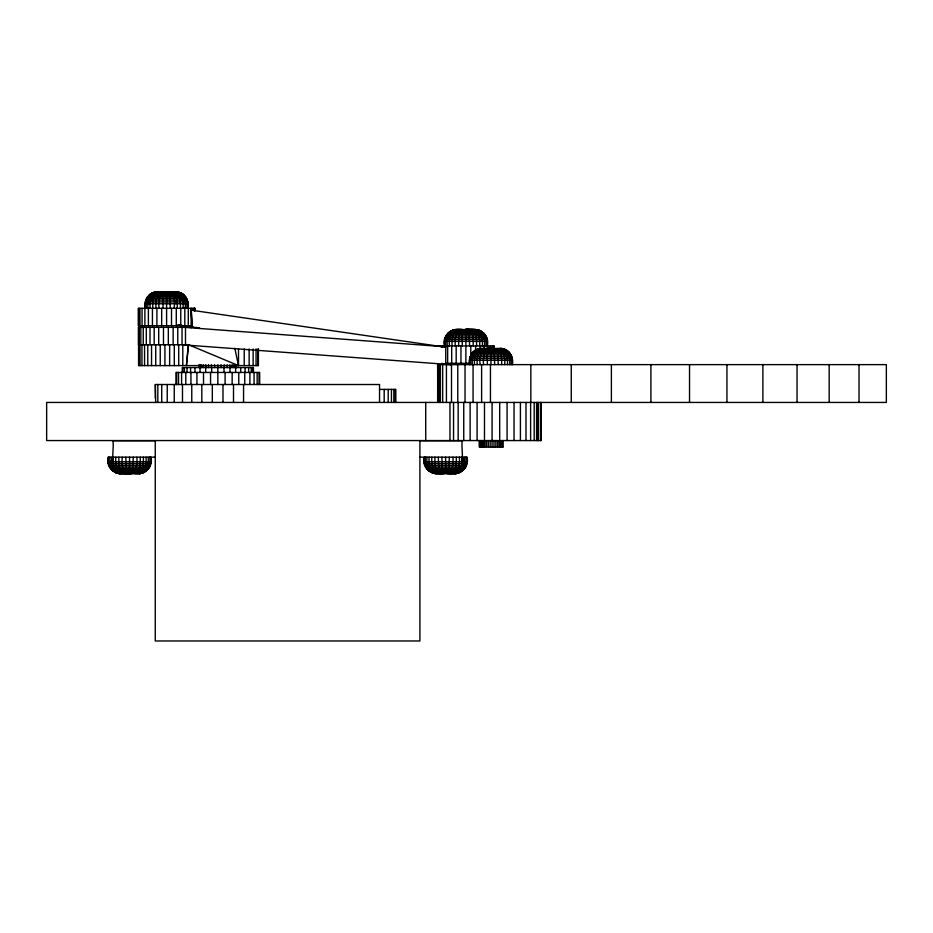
<?xml version="1.0" encoding="UTF-8"?>
<svg xmlns="http://www.w3.org/2000/svg" width="933" height="933" viewBox="0 0 933 933"><rect width="100%" height="100%" fill="white"/><g stroke="black" fill="none" stroke-linecap="round" stroke-linejoin="round"><path stroke-width="1.4" d="M379.544 402.438L379.544 384.513L155.344 384.513L155.683 402.438M155.251 457.182L108.146 457.182C104.986 469.987 119.121 476.576 129.559 473.346L129.559 457.182M169.969 292.029L166.599 292.029L166.599 325.722M453.018 473.474C467.316 470.768 460.54 449.858 462.255 440.761L419.908 440.761L419.908 640.971L155.251 640.971L155.251 440.761L112.916 440.761C114.631 449.858 107.855 470.768 122.141 473.474M464.156 457.182C465.38 464.016 462.057 473.358 453.986 473.474M184.594 327.355L445.752 346.831L447.653 345.933L447.653 363.334M450.686 364.628L450.791 363.334L450.417 364.628L182.04 344.755L182.04 327.355M145.186 308.322C143.449 300.543 148.942 291.411 157.502 292.029C149.012 291.539 143.845 300.683 145.513 308.322M122.235 457.182C121.605 464.237 122.071 477.171 132.801 473.463C142.877 476.157 153.677 468.074 150.959 457.182M444.155 346.994L444.155 345.933L442.65 346.598L437.962 346.096L444.47 345.933C441.589 334.341 453.59 326.69 463.899 329.769C474.862 326.655 490.525 331.95 487.283 345.933M469.556 364.628C467.853 356.884 473.416 347.927 481.871 348.534L500.076 348.534C508.532 347.939 514.083 356.896 512.38 364.628M424.2 457.182C421.121 469.975 434.941 476.436 445.612 473.474C456.284 476.436 470.104 469.975 467.013 457.182L419.908 457.182M473.206 345.933C473.089 340.79 474.361 327.705 465.882 329.769L465.882 363.334M188.618 344.755L186.413 365.608L188.256 344.755L185.492 344.522L185.492 327.355L184.629 327.005L185.539 327.355L138.376 327.355L138.376 344.755L188.618 344.755L238.51 365.608L238.51 348.93M456.132 364.628L456.319 363.334M446.091 363.998L446.219 363.334M193.959 310.584L194.496 308.322L194.81 310.701L194.927 308.322L138.271 308.322L138.271 325.722L192.081 325.722L191.125 308.322L191.125 325.722M121.173 473.474C115.156 473.463 110.864 467.41 111.015 461.742L112.916 457.182M177.247 324.871L176.279 325.722L176.279 308.322M441.321 345.933L441.321 346.586L444.155 345.933L442.65 346.773L441.321 345.933L437.53 345.933L494.233 345.933L494.233 348.825M438.288 457.182L438.732 467.095L440.504 472.226L441.706 473.346L449.508 473.346C452.493 472.331 453.415 461.648 452.937 457.182M135.775 473.474C143.087 472.448 143.775 462.99 143.32 457.182M498.292 364.628L497.511 353.327L494.863 348.662C484.577 345.21 487.994 359.065 487.248 364.628M159.275 308.322C154.528 286.198 178.973 286.104 173.923 308.322M169.911 292.029L170.494 292.157C160.149 288.705 163.648 302.747 162.878 308.322M125.652 473.346L126.282 473.474L125.652 473.346C136.008 476.81 132.498 462.756 133.279 457.182M469.777 329.769L469.136 329.652L469.777 329.769C459.433 326.305 462.931 340.347 462.162 345.933M447.339 473.463L448.936 468.669L449.333 457.182M494.28 348.534L494.863 348.662C484.134 344.825 478.011 354.867 480.262 364.628M136.894 473.346L138.049 472.926M438.498 346.166L439.233 346.33M187.999 308.322C189.329 301.382 185.597 293.09 178.005 292.157L155.181 292.157L156.919 292.041C148.953 292.426 145.116 301.277 146.481 308.322M109.441 457.182C107.983 464.401 112.228 473.544 120.45 473.474L118.141 473.346L140.965 473.346L139.239 473.463C147.204 473.078 151.029 464.226 149.677 457.182M469.882 364.628C468.378 357.316 473.043 348.545 481.148 348.557C473.346 349.024 469.544 357.689 470.85 364.628M444.155 346.703L447.653 345.933M489.172 348.557L487.073 348.662C484.775 350.062 482.501 360.068 483.644 364.628M462.57 329.641C457.368 332.708 459.013 340.813 458.558 345.933M131.285 473.463L133.454 473.346C136.428 472.366 137.361 461.637 136.883 457.182M449.519 473.346L441.706 473.346L442.37 473.463M132.824 473.474L133.454 473.346L129.547 473.474M487.679 348.557L485.265 348.662M161.759 292.029C155.228 293.907 155.928 302.98 155.893 308.322M134.399 473.474C140.918 471.597 140.218 462.523 140.265 457.182M450.452 473.474C456.972 471.597 456.272 462.523 456.319 457.182M461.042 329.641C454.511 331.518 455.211 340.58 455.176 345.933M486 345.933C487.458 338.702 483.201 329.547 474.967 329.641L477.288 329.769L454.464 329.769L456.202 329.641C448.237 330.025 444.4 338.889 445.764 345.933M425.495 457.182C424.025 464.412 428.282 473.556 436.516 473.474L434.195 473.346L457.03 473.346L455.292 473.463C463.258 473.078 467.083 464.226 465.73 457.182M160.371 292.029C153.07 293.055 152.382 302.514 152.837 308.322M459.654 329.641C452.353 330.667 451.665 340.125 452.12 345.933M451.829 473.474C459.141 472.448 459.829 462.99 459.374 457.182M484.752 348.534C477.521 349.537 476.751 358.867 477.206 364.628M155.869 292.157L156.919 292.041M456.202 329.652L454.639 329.769L456.773 329.641C448.283 329.151 443.128 338.294 444.796 345.933L437.962 346.096L444.458 345.956M140.277 473.346L139.239 473.463C147.496 473.567 152.207 464.599 150.645 457.182M455.292 473.463L456.855 473.346L454.721 473.474C463.211 473.964 468.354 464.809 466.698 457.182M159.181 292.029C151.403 292.495 149.303 301.977 150.19 308.322M458.465 329.641C450.686 330.095 448.586 339.589 449.473 345.933M136.964 473.474C144.743 473.008 146.854 463.526 145.956 457.182M483.551 348.534C475.865 348.989 473.684 358.33 474.57 364.628M158.213 292.029C150.155 292.146 146.819 301.487 148.055 308.322M457.497 329.641C449.438 329.757 446.102 339.087 447.339 345.933M482.583 348.534C474.617 348.65 471.223 357.84 472.425 364.628M137.932 473.474C146.003 473.358 149.327 464.016 148.102 457.182M480.262 348.662L481.871 348.534M166.599 292.029L162.692 292.157L164.861 292.041M464.144 329.641L461.975 329.769L465.894 329.641M437.53 346.026L444.796 345.933M153.374 292.577L179.812 292.577M151.659 293.277L181.527 293.277M150.073 294.233L183.113 294.233M148.662 295.423L184.524 295.423M147.449 296.834L185.737 296.834M146.481 298.408L186.705 298.408M145.77 300.111L187.428 300.111M145.326 301.919L187.86 301.919M145.186 303.761L187.999 303.761M189.282 327.355L191.627 327.53M452.657 330.177L479.096 330.177M450.942 330.877L480.81 330.877M449.356 331.833L482.396 331.833M447.945 333.034L483.807 333.034M446.732 334.434L485.02 334.434M445.764 336.008L485.988 336.008M445.053 337.723L486.711 337.723M444.609 339.519L487.143 339.519M444.47 341.361L487.283 341.361M479.574 348.662L502.374 348.662M477.766 349.082L504.17 349.082M476.052 349.77L505.896 349.77M474.454 350.726L507.482 350.726M473.043 351.928L508.893 351.928M471.83 353.327L510.106 353.327M470.862 354.902L511.086 354.902M470.139 356.616L511.797 356.616M469.707 358.424L512.229 358.424M469.556 360.266L512.38 360.266M469.567 363.334L445.752 363.334L445.752 346.831M379.544 389.399L395.802 389.399L395.802 402.438M503.144 446.954L479.364 446.954L479.364 440.563M108.146 461.742L150.959 461.742M424.2 461.742L467.013 461.742M108.298 463.584L150.819 463.584M424.352 463.584L466.873 463.584M108.729 465.392L150.388 465.392M424.783 465.392L466.442 465.392M109.441 467.095L149.677 467.095M425.495 467.095L465.73 467.095M110.409 468.669L148.697 468.669M426.463 468.669L464.751 468.669M111.622 470.08L147.484 470.08M427.676 470.08L463.549 470.08M113.033 471.27L146.073 471.27M429.087 471.27L462.127 471.27M144.487 472.226L114.619 472.226L116.333 472.926L142.772 472.926M430.673 472.226L460.54 472.226M432.387 472.926L458.826 472.926M120.45 473.474L118.316 473.346L120.462 473.474C111.983 473.964 106.794 464.821 108.473 457.182M475.562 329.641L477.113 329.769L475.562 329.652C483.819 329.547 488.53 338.516 486.968 345.933M512.054 364.628C513.558 357.327 508.905 348.557 500.811 348.557C508.613 349.047 512.392 357.689 511.086 364.628M502.199 348.662L500.065 348.534L501.686 348.662M434.37 473.346L435.933 473.463C427.676 473.556 422.964 464.599 424.527 457.182M499.353 348.534C507.319 348.65 510.724 357.84 509.511 364.628M174.972 292.029C183.043 292.146 186.367 301.487 185.131 308.322M474.256 329.641C482.326 329.757 485.65 339.087 484.414 345.933M437.227 473.474C429.168 473.358 425.833 464.016 427.069 457.182M174.004 292.029C181.783 292.495 183.894 301.977 182.996 308.322M473.288 329.641C481.066 330.095 483.177 339.589 482.279 345.933M498.385 348.534C506.071 348.989 508.252 358.33 507.365 364.628M438.195 473.474C430.416 473.008 428.317 463.526 429.203 457.182M172.815 292.029C180.127 293.055 180.815 302.514 180.361 308.322M472.098 329.641C479.41 330.667 480.098 340.125 479.644 345.933M497.196 348.534C504.415 349.537 505.185 358.867 504.73 364.628M439.385 473.474C432.084 472.448 431.396 462.99 431.851 457.182M123.331 473.474C116.03 472.448 115.342 462.99 115.797 457.182M193.084 327.075L178.693 325.081L199.732 328.148M195.953 327.471L198.834 327.868M442.149 346.703L191.766 310.257L193.213 308.322L193.213 310.467L194.496 308.322L194.496 310.654L194.927 308.322L194.927 310.724M441.776 363.38L447.56 364.22M495.808 348.534C502.269 350.376 501.639 359.322 501.674 364.628M470.722 329.641C477.241 331.518 476.541 340.58 476.588 345.933M171.439 292.029C177.958 293.907 177.258 302.98 177.305 308.322M440.773 473.474C434.253 471.597 434.953 462.523 434.906 457.182M124.719 473.474C118.199 471.597 118.899 462.523 118.853 457.182M178.425 325.162L180.757 325.722L180.757 308.322M119.424 472.926L120.812 473.346M467.608 329.641L469.206 334.434L469.591 345.933M168.325 292.041L169.923 296.834L170.307 308.322M443.875 473.463L442.289 468.669L441.892 457.182M127.821 473.463L126.235 468.669L125.838 457.182M492.764 348.557L494.292 353.327L494.688 364.628M462.255 457.182L464.156 461.742M234.824 348.266L238.51 365.608M191.125 308.322L192.081 325.722M445.612 473.474L445.612 457.182M438.044 396.618L437.659 364.628L886.35 364.628L886.35 402.438L46.65 402.438L46.65 440.563L541.222 440.563L541.222 402.438M437.857 402.438L437.659 364.628L437.659 402.438M859.013 364.628L859.013 402.438M829.169 364.628L829.169 402.438M797.039 364.628L797.039 402.438M762.879 364.628L762.879 402.438M726.947 364.628L726.947 402.438M689.534 364.628L689.534 402.438M650.907 364.628L650.907 402.438M611.383 364.628L611.383 402.438M571.253 364.628L571.253 402.438M540.475 402.438L540.475 440.563M538.364 402.438L538.364 440.563M537.595 402.438L537.711 440.563M536.568 402.438L536.568 440.563M534.177 402.438L534.177 440.563M530.842 364.628L530.842 402.438M530.62 402.438L530.62 440.563M525.99 402.438L525.99 440.563M520.416 402.438L520.416 440.563M514.048 402.438L514.048 440.563M507.086 402.438L507.086 440.563M502.98 440.563L502.98 446.954M502.479 440.563L502.479 446.954M501.662 440.563L501.662 446.954M500.555 440.563L500.555 446.954M499.691 402.438L499.691 440.563M499.19 440.563L499.19 446.954M497.604 440.563L497.604 446.954M495.855 440.563L495.855 446.954M493.989 440.563L493.989 446.954M493.802 345.933L493.802 348.825M492.519 345.933L492.519 348.825M492.088 402.438L492.088 440.563M492.064 440.563L492.064 446.954M490.968 348.557L490.968 364.628M490.431 345.933L490.431 348.825M490.443 364.628L490.443 402.438M490.14 440.563L490.14 446.954M488.274 440.563L488.274 446.954M487.597 345.933L487.597 348.825M486.525 440.563L486.525 446.954M484.938 440.563L484.938 446.954M484.484 402.438L484.484 440.563M484.099 345.933L484.099 348.825M483.574 440.563L483.574 446.954M482.466 440.563L482.466 446.954M481.626 364.628L481.626 402.438M481.65 440.563L481.65 446.954M481.16 440.563L481.16 446.954M480.857 440.563L480.985 446.954M480.052 345.933L480.052 348.825M480.04 440.563L480.04 446.954M479.539 440.563L479.539 446.954M477.09 402.438L477.09 440.563M475.573 345.933L475.573 350.283M473.066 364.628L473.066 402.438M470.803 345.933L470.803 356.079M470.115 402.438L470.115 440.563M465.031 364.628L465.031 402.438M463.748 402.438L463.748 440.563M462.01 457.182L462.01 461.742M460.96 345.933L460.96 363.334M458.173 402.438L458.173 440.563M457.776 364.628L457.776 402.438M456.179 345.933L456.179 363.334M453.543 402.438L453.543 440.563M451.7 345.933L451.7 363.334M451.502 364.628L451.502 402.438M449.974 402.438L449.974 440.563M446.429 364.628L446.429 402.438M442.674 364.628L442.674 402.438M440.388 364.628L440.388 402.438M439.618 364.628L439.618 402.438M425.728 402.438L425.728 440.563M395.3 389.399L395.3 402.438M393.843 389.399L393.843 402.438M391.44 389.399L391.44 402.438M388.198 389.399L388.198 402.438M384.186 389.399L384.186 402.438M259.677 384.513L259.677 372.454L175.999 372.454L175.999 384.513M259.047 372.454L259.047 384.513M258.406 348.93L258.406 365.608L138.574 365.608L138.574 344.755M257.835 348.93L257.835 365.608M257.158 372.454L257.158 384.513M256.062 348.93L256.062 365.608M254.068 372.454L254.068 384.513M253.426 372.454L253.426 367.567L182.25 367.567L182.25 372.454M253.135 348.93L253.135 365.608M252.878 367.567L252.878 372.454M251.28 367.567L251.28 372.454M249.892 372.454L249.892 384.513M249.146 348.93L249.146 365.608M248.656 367.567L248.656 372.454M245.099 367.567L245.099 372.454M244.738 372.454L244.738 384.513M244.224 348.93L244.224 365.608M243.56 384.513L243.56 402.438M240.714 367.567L240.714 372.454M238.755 372.454L238.755 384.513M236.516 364.71L236.516 367.567M236.224 364.71L236.224 367.567M235.629 367.567L235.629 372.454M235.384 364.71L235.384 367.567M234.008 364.71L234.008 367.567M233.507 384.513L233.507 402.438M232.142 364.71L232.142 367.567M232.154 372.454L232.154 384.513M230.008 367.567L230.008 372.454M229.845 364.71L229.845 367.567M227.174 364.71L227.174 367.567M225.098 372.454L225.098 384.513M224.223 364.71L224.223 367.567M224.013 367.567L224.013 372.454M222.987 384.513L222.987 402.438M221.074 364.71L221.074 367.567M217.832 364.71L217.832 384.513M214.59 364.71L214.59 367.567M212.316 384.513L212.316 402.438M211.663 367.567L211.663 372.454M211.453 364.71L211.453 367.567M210.566 372.454L210.566 384.513M208.502 364.71L208.502 367.567M205.831 364.71L205.831 367.567M205.668 367.567L205.668 372.454M203.534 364.71L203.534 367.567M203.522 372.454L203.522 384.513M201.808 384.513L201.808 402.438M201.668 364.71L201.668 367.567M200.292 364.71L200.292 367.567M200.047 367.567L200.047 372.454M199.452 364.71L199.452 367.567M199.161 364.71L199.161 367.567M196.921 372.454L196.921 384.513M194.962 367.567L194.962 372.454M191.766 384.513L191.766 402.438M190.938 372.454L190.938 384.513M190.577 367.567L190.577 372.454M188.291 308.322L188.291 325.722M187.685 308.322C189.352 300.683 184.174 291.539 175.684 292.029C183.918 291.947 188.174 301.091 186.717 308.322M187.02 367.567L187.02 372.454M185.784 372.454L185.784 384.513M184.804 308.322L184.804 325.722M184.396 367.567L184.396 372.454M182.798 344.755L182.798 365.608M182.798 367.567L182.798 372.454M182.483 384.513L182.483 402.438M181.597 372.454L181.597 384.513M178.716 344.755L178.716 365.608M178.518 372.454L178.518 384.513M177.748 327.355L177.748 344.755M176.629 372.454L176.629 384.513M174.296 344.755L174.296 365.608M174.238 384.513L174.238 402.438M173.141 327.355L173.141 344.755M171.509 308.322L171.509 325.722M169.643 344.755L169.643 365.608M168.325 327.355L168.325 344.755M167.24 384.513L167.24 402.438M164.919 344.755L164.919 365.608M163.473 327.355L163.473 344.755M161.677 308.322L161.677 325.722M161.724 384.513L161.724 402.438M160.231 344.755L160.231 365.608M158.703 327.355L158.703 344.755M157.829 384.513L157.829 402.438M156.907 308.322L156.907 325.722M155.729 344.755L155.729 365.608M155.344 384.513L155.344 398.298M154.167 327.355L154.167 344.755M152.429 308.322L152.429 325.722M151.543 344.755L151.543 365.608M150.003 327.355L150.003 344.755M148.382 308.322L148.382 325.722M147.776 344.755L147.776 365.608M146.318 327.355L146.318 344.755M144.895 308.322L144.895 325.722M144.557 344.755L144.557 365.608M143.239 327.355L143.239 344.755M142.061 308.322L142.061 325.722M141.956 344.755L141.956 365.608M140.836 327.355L140.836 344.755M139.973 308.322L139.973 325.722M140.055 344.755L140.055 365.608M139.204 327.355L139.204 344.755M138.924 344.755L139.017 365.608M138.69 308.322L138.69 325.722M113.15 457.182L113.15 461.742M111.015 457.182L111.015 461.742M140.801 473.346L139.239 473.463L140.801 473.346M178.005 292.157L176.267 292.041L178.005 292.157M177.841 292.157L176.267 292.041L177.841 292.157M494.863 348.662L494.21 348.557L494.863 348.662"/></g></svg>
